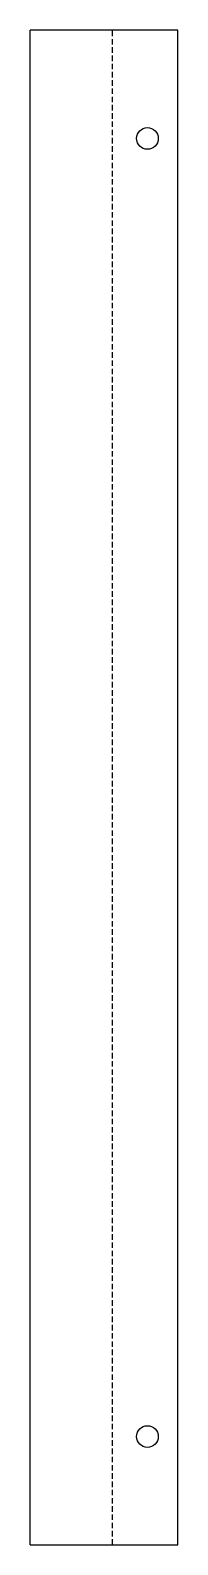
# Model space of a CAD drawing. Header units: millimetres. Extents: x -17 to 17, y -175 to 175.
import ezdxf

# ---------------------------------------------------------------- set-up
doc = ezdxf.new("R2010")
doc.units = ezdxf.units.MM
doc.linetypes.add('HIDDEN', pattern=[1.905, 1.27, -0.635])

msp = doc.modelspace()

# ---------------------------------------------------------------- linework, layer by layer
at = {"color": 7, "linetype": 'Continuous', "lineweight": 25}
for p, q in [((-17.32, -175), (-17.32, 175)), ((16.76, 175), (-17.32, 175)), ((16.76, -175), (16.76, 175)), ((-17.32, -175), (16.76, -175))]:
    msp.add_line(p, q, dxfattribs=at)
at = {"color": 7, "linetype": 'HIDDEN'}
msp.add_line((1.72, -175), (1.72, 175), dxfattribs=at)
at = {"color": 7, "linetype": 'Continuous', "lineweight": 25}
for centre in [(9.76, 150), (9.76, -150)]:
    msp.add_circle(centre, 2.5, dxfattribs=at)

doc.saveas('drawing.dxf')
